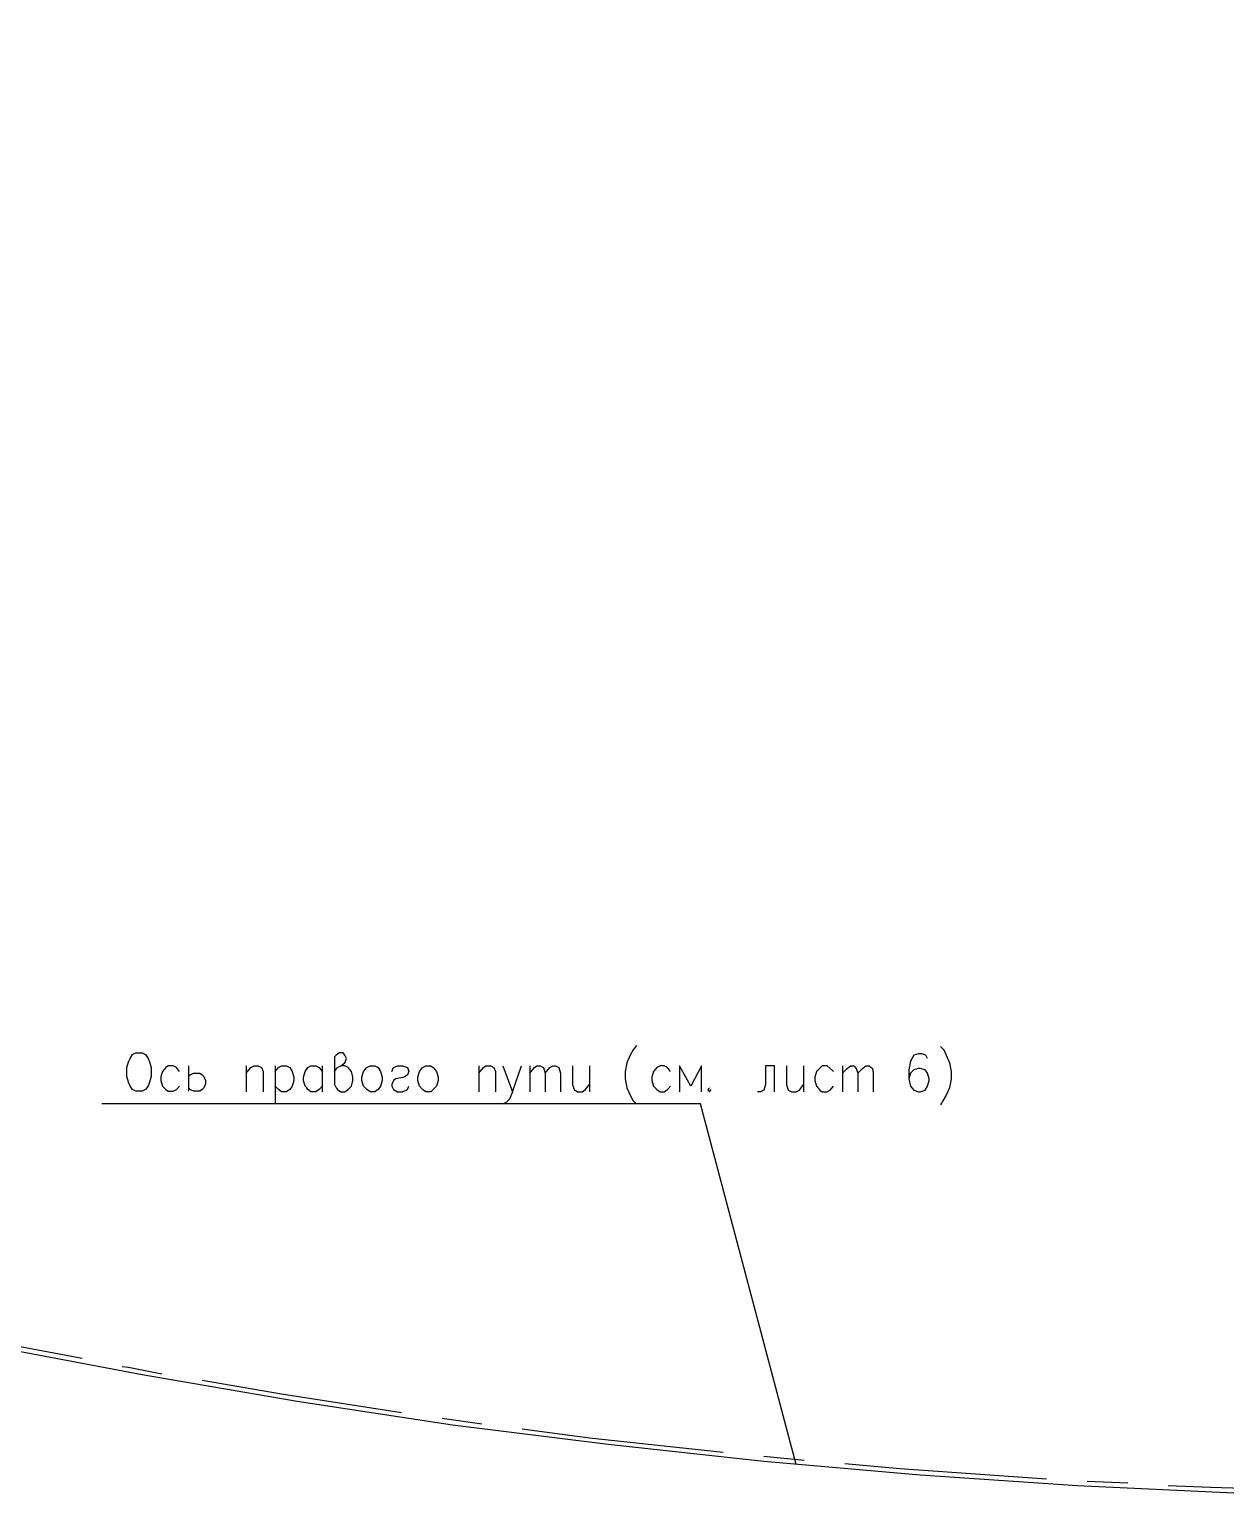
# Model space of a CAD drawing. Header units: millimetres. Extents: x 1 to 1188, y 1 to 840.
# Drawn here: x 581.3 to 675, y 513.8 to 628.5 of the extents above; entities that cross this region are included whole.
import ezdxf

# ---------------------------------------------------------------- set-up
doc = ezdxf.new("R2010")
doc.units = ezdxf.units.MM
doc.layers.add('GEOMETRY', color=7, linetype='Continuous')

msp = doc.modelspace()

# ---------------------------------------------------------------- linework, layer by layer
at = {"layer": 'GEOMETRY'}
for points in [[(46.62, 749.5), (449.59, 566.87), (460.83, 561.92), (472.19, 557.22), (483.62, 552.71), (495.18, 548.46), (506.8, 544.39), (518.48, 540.65), (530.3, 537.09), (542.11, 533.79), (554.04, 530.74), (565.98, 527.95), (578.05, 525.34), (590.11, 523.06), (602.24, 520.96), (614.43, 519.12), (626.63, 517.6), (638.82, 516.26), (651.07, 515.18), (663.39, 514.36), (675.65, 513.79)], [(628.85, 548.84), (628.59, 548.52), (628.34, 548.08), (628.09, 547.5), (627.96, 546.81), (627.96, 546.23), (628.09, 545.54), (628.34, 544.96), (628.59, 544.52), (628.85, 544.27)], [(652.66, 548.77), (652.91, 548.52), (653.1, 548.08), (653.36, 547.5), (653.49, 546.81), (653.49, 546.23), (653.36, 545.54), (653.1, 544.96), (652.85, 544.52), (652.66, 544.2)], [(605.16, 546.81), (605.42, 547.12), (605.67, 547.25), (605.99, 547.5), (606.11, 547.82), (605.99, 548.08), (605.86, 548.27), (605.54, 548.27), (605.29, 548.08), (605.16, 547.95), (605.16, 545.79), (605.29, 545.54), (605.42, 545.41), (605.67, 545.22), (605.99, 545.22), (606.24, 545.41), (606.5, 545.66), (606.62, 546.11), (606.62, 546.36), (606.5, 546.81), (606.24, 547.12), (605.99, 547.25), (605.67, 547.25)], [(651.64, 547.82), (651.52, 548.08), (651.2, 548.2), (650.95, 548.2), (650.56, 548.08), (650.31, 547.63), (650.18, 546.93), (650.18, 546.23), (650.31, 545.66), (650.56, 545.34), (650.95, 545.22), (651.07, 545.22), (651.45, 545.34), (651.64, 545.66), (651.77, 546.11), (651.77, 546.23), (651.64, 546.68), (651.45, 546.93), (651.07, 547.06), (650.95, 547.06), (650.56, 546.93), (650.31, 546.68), (650.18, 546.23)], [(593.03, 546.81), (592.78, 547.12), (592.53, 547.25), (592.14, 547.25), (591.95, 547.12), (591.7, 546.81), (591.57, 546.43), (591.57, 546.11), (591.7, 545.66), (591.95, 545.41), (592.14, 545.28), (592.53, 545.28), (592.78, 545.41), (593.03, 545.66)], [(593.73, 547.25), (593.73, 545.28)], [(593.73, 546.43), (593.86, 546.55), (594.11, 546.68), (594.62, 546.68), (594.81, 546.55), (594.94, 546.43), (595.07, 546.11), (595.07, 545.85), (594.94, 545.54), (594.81, 545.41), (594.62, 545.28), (594.11, 545.28), (593.86, 545.41), (593.73, 545.54)], [(598.24, 547.25), (598.24, 545.22)], [(598.24, 546.68), (598.62, 547.12), (598.88, 547.25), (599.19, 547.25), (599.45, 547.12), (599.57, 546.81), (599.57, 545.22)], [(600.53, 547.25), (600.53, 544.27)], [(600.53, 546.81), (600.78, 547.12), (601.03, 547.25), (601.42, 547.25), (601.67, 547.12), (601.86, 546.81), (601.99, 546.36), (601.99, 546.11), (601.86, 545.66), (601.67, 545.41), (601.42, 545.22), (601.03, 545.22), (600.78, 545.41), (600.53, 545.66)], [(604.21, 545.66), (603.96, 545.41), (603.7, 545.22), (603.32, 545.22), (603.07, 545.41), (603, 545.54), (602.88, 545.66), (602.75, 546.11), (602.75, 546.36), (602.88, 546.81), (603.07, 547.12), (603.32, 547.25), (603.7, 547.25), (603.96, 547.12), (604.21, 546.81)], [(604.21, 547.25), (604.21, 545.22)], [(609.67, 546.81), (609.8, 547.12), (610.12, 547.25), (610.5, 547.25), (610.88, 547.12), (611, 546.81), (610.88, 546.55), (610.62, 546.36), (609.99, 546.23), (609.8, 546.11), (609.67, 545.79), (609.67, 545.66), (609.8, 545.41), (610.12, 545.22), (610.5, 545.22), (610.88, 545.41), (611, 545.66)], [(616.47, 547.25), (616.47, 545.22)], [(616.47, 546.68), (616.85, 547.12), (617.04, 547.25), (617.42, 547.25), (617.67, 547.12), (617.8, 546.81), (617.8, 545.22)], [(618.37, 547.25), (619.13, 545.22), (619.83, 547.25)], [(620.47, 547.25), (620.47, 545.22)], [(620.47, 546.68), (620.85, 547.12), (621.04, 547.25), (621.29, 547.25), (621.54, 547.12), (621.67, 546.68), (621.67, 545.22)], [(621.67, 546.68), (622.05, 547.12), (622.31, 547.25), (622.5, 547.25), (622.75, 547.12), (622.88, 546.68), (622.88, 545.22)], [(623.83, 547.25), (623.83, 545.79), (623.96, 545.41), (624.21, 545.22), (624.59, 545.22), (624.85, 545.41), (625.16, 545.79)], [(625.16, 547.25), (625.16, 545.22)], [(631.51, 546.81), (631.26, 547.12), (631.01, 547.25), (630.69, 547.25), (630.43, 547.12), (630.18, 546.81), (630.05, 546.36), (630.05, 546.11), (630.18, 545.66), (630.43, 545.41), (630.69, 545.22), (631.01, 545.22), (631.26, 545.41), (631.51, 545.66)], [(633.93, 545.22), (633.93, 547.25), (633.1, 545.66), (632.21, 547.25), (632.21, 545.22)], [(639.64, 545.22), (639.64, 547.25), (638.94, 547.25), (638.94, 545.79), (638.82, 545.34), (638.56, 545.22), (638.31, 545.22)], [(640.59, 547.25), (640.59, 545.79), (640.72, 545.34), (640.98, 545.22), (641.36, 545.22), (641.61, 545.34), (641.93, 545.79)], [(641.93, 547.25), (641.93, 545.22)], [(644.28, 546.81), (644.02, 547.06), (643.77, 547.25), (643.39, 547.25), (642.94, 546.81), (642.82, 546.36), (642.82, 546.11), (642.94, 545.66), (643.2, 545.34), (643.39, 545.22), (643.77, 545.22), (644.02, 545.34), (644.28, 545.66)], [(644.98, 547.25), (644.98, 545.22)], [(644.98, 546.68), (645.36, 547.06), (645.61, 547.25), (645.87, 547.25), (646.06, 547.06), (646.18, 546.68), (646.18, 545.22)], [(646.18, 546.68), (646.56, 547.06), (646.82, 547.25), (647.07, 547.25), (647.33, 547.06), (647.39, 546.68), (647.39, 545.22)], [(619.13, 545.22), (618.88, 544.65), (618.62, 544.39), (618.37, 544.27), (618.24, 544.27)], [(634.56, 545.54), (634.44, 545.41), (634.56, 545.22), (634.69, 545.41)], [(641.36, 516.01), (633.86, 544.27), (586.94, 544.27)], [(569.86, 527.44), (577.03, 525.91), (585.41, 524.33)], [(588.53, 523.69), (589.03, 523.63), (591.64, 523.12)], [(594.81, 522.61), (601.03, 521.53), (610.43, 520.07)], [(613.61, 519.63), (616.72, 519.18)], [(619.89, 518.8), (625.16, 518.1), (635.64, 516.96)], [(638.82, 516.64), (641.99, 516.33)], [(645.17, 516.07), (649.48, 515.69), (660.98, 514.87)], [(664.15, 514.68), (667.33, 514.55)], [(670.5, 514.36), (673.81, 514.23), (686, 513.85), (686.38, 513.85)]]:
    msp.add_lwpolyline(points, dxfattribs=at)
for points in [[(589.6, 548.27), (590.11, 548.27), (590.37, 548.14), (590.56, 547.82), (590.68, 547.57), (590.81, 547.12), (590.81, 546.43), (590.68, 545.98), (590.56, 545.66), (590.37, 545.41), (590.11, 545.28), (589.6, 545.28), (589.35, 545.41), (589.16, 545.66), (589.03, 545.98), (588.91, 546.43), (588.91, 547.12), (589.03, 547.57), (589.16, 547.82), (589.35, 548.14)], [(607.96, 547.25), (608.34, 547.25), (608.59, 547.12), (608.78, 546.81), (608.91, 546.36), (608.91, 546.11), (608.78, 545.66), (608.59, 545.41), (608.34, 545.22), (607.96, 545.22), (607.7, 545.41), (607.45, 545.66), (607.32, 546.11), (607.32, 546.36), (607.45, 546.81), (607.7, 547.12)], [(612.34, 547.25), (612.72, 547.25), (612.91, 547.12), (613.16, 546.81), (613.29, 546.36), (613.29, 546.11), (613.16, 545.66), (612.72, 545.22), (612.34, 545.22), (612.08, 545.41), (611.83, 545.66), (611.7, 546.11), (611.7, 546.36), (611.83, 546.81), (612.08, 547.12)]]:
    msp.add_lwpolyline(points, close=True, dxfattribs=at)

doc.saveas('drawing.dxf')
